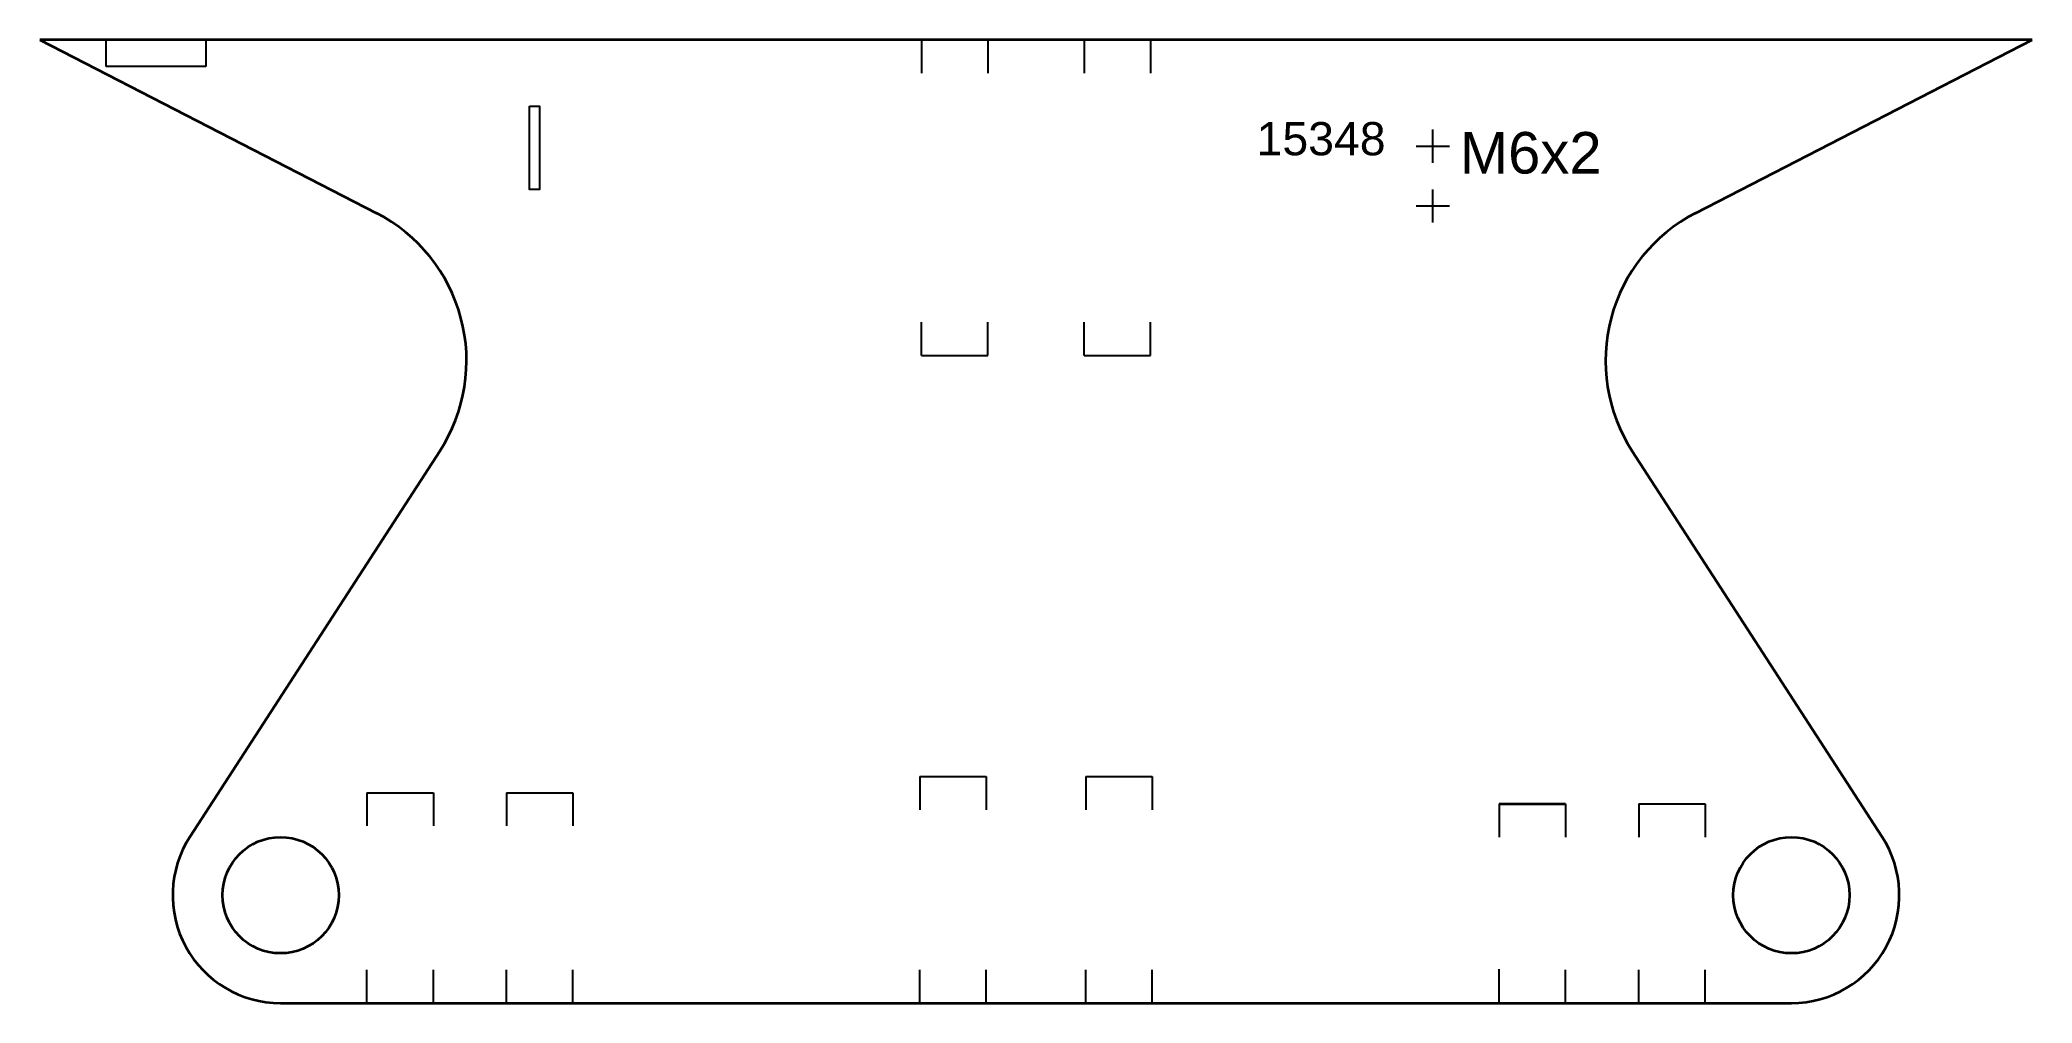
# Model space of a CAD drawing. Header units: millimetres. Extents: x 2897 to 3497, y 1049 to 1339.
import ezdxf

# ---------------------------------------------------------------- set-up
doc = ezdxf.new("R2010")
doc.units = ezdxf.units.MM
doc.styles.get("Standard").update_dxf_attribs({"font": 'arial.ttf'})

msp = doc.modelspace()

# ---------------------------------------------------------------- linework, layer by layer
at = {"color": 7, "linetype": 'Continuous', "lineweight": 35}
for p, q in [((3039.67, 1339.08), (2897.43, 1339.08)), ((2897.43, 1339.08), (2998.79, 1286.95)), ((3182.93, 1339.08), (3039.67, 1339.08)), ((3231.93, 1339.08), (3182.93, 1339.08)), ((3497.43, 1339.08), (3231.93, 1339.08)), ((3396.06, 1286.95), (3497.43, 1339.08)), ((3017.88, 1215.28), (2942.66, 1099.26)), ((3452.19, 1099.26), (3376.97, 1215.28)), ((2969.93, 1049.08), (2995.93, 1049.08)), ((2995.93, 1049.08), (3037.93, 1049.08)), ((3037.93, 1049.08), (3164.93, 1049.08)), ((3164.93, 1049.08), (3209.93, 1049.08)), ((3209.93, 1049.08), (3356.93, 1049.08)), ((3356.93, 1049.08), (3378.93, 1049.08)), ((3378.93, 1049.08), (3424.93, 1049.08))]:
    msp.add_line(p, q, dxfattribs=at)
at = {"color": 1}
for p, q in [((2917.43, 1331.08), (2917.43, 1339.08)), ((2947.43, 1339.08), (2947.43, 1331.08)), ((3162.93, 1339.08), (3162.93, 1329.08)), ((3182.93, 1339.08), (3182.93, 1329.08)), ((3211.93, 1339.08), (3211.93, 1329.08)), ((3231.93, 1339.08), (3231.93, 1329.08)), ((2947.43, 1331.08), (2917.43, 1331.08)), ((3316.93, 1302.08), (3316.93, 1312.08)), ((3311.93, 1307.08), (3321.93, 1307.08)), ((3316.93, 1284.08), (3316.93, 1294.08)), ((3311.93, 1289.08), (3321.93, 1289.08)), ((3162.93, 1244.08), (3162.93, 1254.08)), ((3182.93, 1244.08), (3182.93, 1254.08)), ((3211.93, 1244.08), (3211.93, 1254.08)), ((3231.93, 1244.08), (3231.93, 1254.08)), ((3162.93, 1244.08), (3182.93, 1244.08)), ((3211.93, 1244.08), (3231.93, 1244.08)), ((3162.43, 1117.28), (3162.43, 1107.28)), ((3162.43, 1117.28), (3182.43, 1117.28)), ((3182.43, 1117.28), (3182.43, 1107.28)), ((3212.43, 1117.28), (3232.43, 1117.28)), ((3212.43, 1117.28), (3212.43, 1107.28)), ((3232.43, 1117.28), (3232.43, 1107.28)), ((2995.93, 1112.42), (3015.93, 1112.42)), ((2995.93, 1112.42), (2995.93, 1102.42)), ((3015.93, 1112.42), (3015.93, 1102.42)), ((3037.93, 1112.42), (3057.93, 1112.42)), ((3037.93, 1112.42), (3037.93, 1102.42)), ((3057.93, 1112.42), (3057.93, 1102.42)), ((3336.93, 1109.08), (3356.93, 1109.08)), ((3336.93, 1109.08), (3336.93, 1099.08)), ((3356.93, 1109.08), (3356.93, 1099.08)), ((3378.93, 1109.08), (3398.93, 1109.08)), ((3378.93, 1109.08), (3378.93, 1099.08)), ((3398.93, 1109.08), (3398.93, 1099.08)), ((2995.93, 1049.08), (2995.93, 1059.08)), ((3015.93, 1049.08), (3015.93, 1059.08)), ((3037.93, 1049.08), (3037.93, 1059.08)), ((3057.93, 1049.08), (3057.93, 1059.08)), ((3162.43, 1049.08), (3162.43, 1059.08)), ((3182.43, 1049.08), (3182.43, 1059.08)), ((3212.43, 1049.08), (3212.43, 1059.08)), ((3232.43, 1049.08), (3232.43, 1059.08)), ((3336.93, 1049.34), (3336.93, 1059.34)), ((3356.93, 1049.08), (3356.93, 1059.08)), ((3378.93, 1049.08), (3378.93, 1059.08)), ((3398.93, 1049.08), (3398.93, 1059.08))]:
    msp.add_line(p, q, dxfattribs=at)
at = {"color": 1, "lineweight": 35}
msp.add_line((3336.93, 1109.08), (3356.93, 1109.08), dxfattribs=at)
at = {"color": 1}
msp.add_lwpolyline([(3044.93, 1319.08), (3047.93, 1319.08), (3047.93, 1294.08), (3044.93, 1294.08)], close=True, dxfattribs=at)
at = {"color": 7, "linetype": 'Continuous', "lineweight": 35}
for centre in [(2969.93, 1081.58), (3424.93, 1081.58)]:
    msp.add_circle(centre, 17.5, dxfattribs=at)
for centre, radius, start, end in [((2975.93, 1242.48), 50, 327.04161, 62.78219), ((3418.93, 1242.48), 50, 117.21781, 212.95839), ((2969.93, 1081.58), 32.5, 147.04161, 270), ((3424.93, 1081.58), 32.5, 270, 32.95839)]:
    msp.add_arc(centre, radius, start, end, dxfattribs=at)

# ---------------------------------------------------------------- texts
at = {"color": 1}
for s, height, p in [('15348', 10, (3263.86, 1304.33)), ('M6x2', 12.5, (3325.06, 1298.84))]:
    msp.add_text(s, height=height, dxfattribs=at).set_placement(p)

doc.saveas('drawing.dxf')
